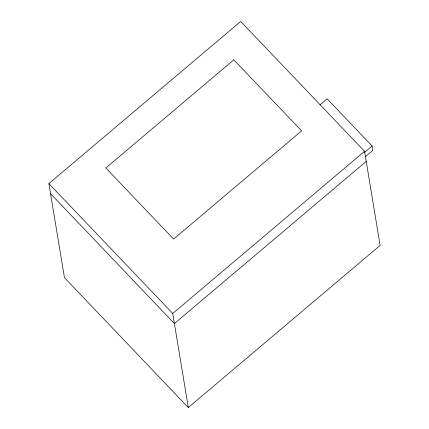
<?xml version="1.0" encoding="UTF-8"?>
<svg xmlns="http://www.w3.org/2000/svg" width="429" height="429" viewBox="0 0 429 429"><rect width="100%" height="100%" fill="white"/><g stroke="black" fill="none" stroke-linecap="round" stroke-linejoin="round"><path stroke-width="0.64" d="M48.879 183.596L240.69 21.45L364.548 151.335L380.121 245.404L188.31 407.55L64.452 277.665L48.879 183.596L172.737 313.486L188.31 407.55M320.034 104.805L327.118 98.82L372.099 145.994L372.828 150.402L365.245 156.816M172.737 313.486L364.548 151.335M364.516 152.408L372.099 145.994M366.216 161.411L174.405 323.557L50.547 193.672M233.837 59.797L105.845 167.996L173.616 239.071L301.608 130.872L233.837 59.797"/></g></svg>
